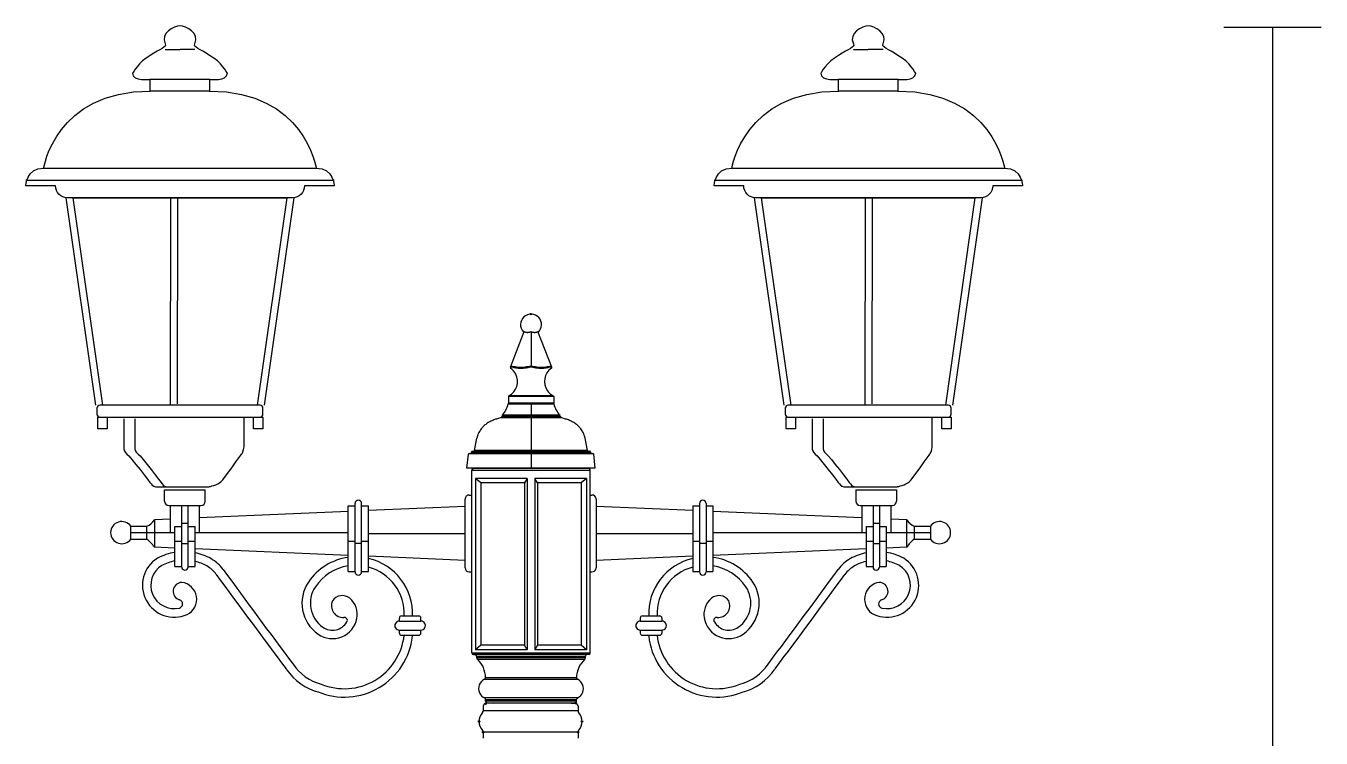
# Model space of a CAD drawing. Extents: x 0 to 101, y 0 to 311.
# Drawn here: x 0.1 to 96, y 258 to 310.8 of the extents above; entities that cross this region are included whole.
import ezdxf

# ---------------------------------------------------------------- set-up
doc = ezdxf.new("R2010")
doc.units = 0
doc.layers.add('LIVELLO_1', color=160, linetype='Continuous')

# ---------------------------------------------------------------- blocks, each defined once
blk = doc.blocks.new('AI9-BLK1')
at = {"layer": 'LIVELLO_1', "color": 7}
for p, q in [((38.258, 155.222), (45.452, 155.222)), ((41.856, 155.222), (41.856, 15.966)), ((-40.112, 153.558), (-39.015, 153.558)), ((-37.918, 153.558), (-39.015, 153.558)), ((10.836, 153.558), (11.93, 153.558)), ((13.03, 153.558), (11.93, 153.558)), ((-49.109, 144.782), (-28.926, 144.782)), ((1.839, 144.782), (22.022, 144.782)), ((-50.422, 143.904), (-27.607, 143.904)), ((0.525, 143.904), (23.341, 143.904)), ((-45.248, 127.23), (-47.439, 142.588)), ((-39.72, 127.286), (-39.699, 142.566)), ((-39.197, 127.337), (-39.177, 142.617)), ((-30.591, 142.588), (-32.783, 127.23)), ((5.699, 127.23), (3.509, 142.588)), ((11.704, 127.286), (11.725, 142.566)), ((12.224, 127.337), (12.245, 142.617)), ((20.357, 142.588), (18.165, 127.23)), ((-14.56, 130.046), (-13.538, 132.682)), ((-13.031, 132.682), (-13.031, 130.128)), ((-11.499, 130.046), (-12.52, 132.682)), ((-14.515, 130.024), (-14.487, 130.075)), ((-14.71, 127.869), (-14.71, 127.374)), ((-11.348, 127.869), (-14.71, 127.869)), ((-11.381, 127.923), (-14.678, 127.923)), ((-11.348, 127.869), (-11.348, 127.374)), ((-14.719, 127.327), (-11.338, 127.327)), ((-13.031, 127.374), (-14.66, 127.374)), ((-13.031, 127.374), (-13.031, 122.572)), ((-11.398, 127.374), (-13.031, 127.374)), ((-15.253, 126.314), (-15.518, 126.222)), ((-15.253, 126.314), (-10.806, 126.314)), ((-15.194, 126.452), (-15.2, 126.369)), ((-10.86, 126.369), (-15.2, 126.369)), ((-15.194, 126.452), (-10.868, 126.452)), ((-10.886, 126.49), (-15.176, 126.49)), ((-10.868, 126.452), (-10.86, 126.369)), ((-10.545, 126.222), (-10.806, 126.314)), ((-17.219, 123.88), (-17.034, 124.791)), ((-8.841, 123.88), (-9.027, 124.791)), ((-17.449, 123.706), (-17.44, 123.778)), ((-17.449, 123.706), (-8.612, 123.706)), ((-8.618, 123.778), (-17.44, 123.778)), ((-17.38, 123.83), (-8.676, 123.83)), ((-8.841, 123.88), (-17.219, 123.88)), ((-8.612, 123.706), (-8.618, 123.778)), ((-17.771, 122.572), (-17.668, 123.599)), ((-17.609, 123.653), (-8.452, 123.653)), ((-8.289, 122.572), (-8.392, 123.599)), ((-13.031, 122.572), (-17.771, 122.572)), ((-17.412, 122.42), (-8.65, 122.42)), ((-17.412, 108.896), (-17.412, 122.42)), ((-8.759, 122.536), (-17.3, 122.536)), ((-13.307, 121.815), (-17.133, 121.815)), ((-16.753, 121.475), (-17.133, 121.815)), ((-17.133, 121.815), (-17.133, 109.116)), ((-13.307, 121.815), (-13.511, 121.475)), ((-13.307, 121.815), (-13.307, 109.116)), ((-8.289, 122.572), (-13.031, 122.572)), ((-8.927, 121.815), (-12.755, 121.815)), ((-12.551, 121.475), (-12.755, 121.815)), ((-12.755, 121.815), (-12.755, 109.116)), ((-8.927, 121.815), (-9.31, 121.475)), ((-8.759, 122.536), (-9.128, 122.572)), ((-8.927, 121.815), (-8.927, 109.116)), ((-8.65, 108.896), (-8.65, 122.42)), ((-40.151, 120.978), (-37.143, 120.978)), ((-40.151, 120.126), (-40.151, 120.978)), ((-37.143, 120.126), (-37.143, 120.978)), ((-13.511, 121.475), (-16.753, 121.475)), ((-16.753, 121.475), (-16.753, 109.456)), ((-13.511, 121.475), (-13.511, 109.456)), ((-9.31, 121.475), (-12.551, 121.475)), ((-12.551, 121.475), (-12.551, 109.456)), ((-9.31, 121.475), (-9.31, 109.456)), ((11.019, 120.978), (11.019, 120.126)), ((11.019, 120.978), (14.026, 120.978)), ((14.026, 120.978), (14.026, 120.126)), ((-26.056, 114.896), (-26.056, 119.963)), ((-25.573, 114.896), (-25.573, 119.963)), ((-17.916, 115.194), (-17.916, 120.272)), ((-17.606, 120.584), (-17.473, 120.584)), ((-8.65, 120.584), (-8.519, 120.584)), ((-8.208, 120.272), (-8.208, 115.194)), ((-0.549, 119.963), (-0.549, 114.896)), ((-0.069, 119.963), (-0.069, 114.896)), ((-39.841, 119.813), (-37.456, 119.813)), ((-39.717, 117.8), (-39.717, 119.813)), ((-38.888, 115.253), (-38.888, 119.813)), ((-38.404, 115.253), (-38.404, 119.813)), ((-37.576, 117.8), (-37.576, 119.813)), ((-26.558, 119.366), (-37.576, 118.899)), ((-26.558, 114.928), (-26.558, 119.778)), ((-26.558, 119.778), (-26.056, 119.778)), ((-25.573, 119.778), (-25.067, 119.778)), ((-25.067, 114.928), (-25.067, 119.778)), ((-17.916, 119.733), (-25.067, 119.43)), ((-1.054, 119.43), (-8.208, 119.733)), ((-1.054, 119.778), (-0.549, 119.778)), ((-1.054, 119.778), (-1.054, 114.928)), ((-0.069, 119.778), (0.437, 119.778)), ((0.437, 119.778), (0.437, 114.928)), ((11.453, 118.899), (0.437, 119.366)), ((11.329, 119.813), (13.718, 119.813)), ((11.453, 119.813), (11.453, 117.8)), ((12.283, 119.813), (12.283, 115.253)), ((12.764, 119.813), (12.764, 115.253)), ((13.593, 119.813), (13.593, 117.8)), ((-42.655, 118.27), (-41.466, 118.27)), ((-42.655, 117.326), (-42.655, 118.27)), ((-41.466, 117.326), (-41.466, 118.27)), ((-39.717, 118.806), (-40.903, 118.755)), ((-40.903, 118.755), (-40.903, 116.719)), ((-39.391, 115.287), (-39.391, 118.262)), ((-39.391, 118.262), (-38.888, 118.262)), ((-38.888, 118.511), (-38.404, 118.511)), ((-38.404, 118.262), (-37.9, 118.262)), ((-37.9, 115.287), (-37.9, 118.262)), ((11.777, 118.262), (12.283, 118.262)), ((11.777, 118.262), (11.777, 115.287)), ((12.283, 118.511), (12.764, 118.511)), ((12.764, 118.262), (13.267, 118.262)), ((13.267, 118.262), (13.267, 115.287)), ((14.78, 118.755), (13.593, 118.806)), ((14.78, 116.719), (14.78, 118.755)), ((15.34, 118.27), (15.34, 117.326)), ((15.34, 118.27), (16.531, 118.27)), ((16.531, 118.27), (16.531, 117.326)), ((-42.655, 117.8), (-39.391, 117.8)), ((-42.655, 117.326), (-41.466, 117.326)), ((-39.391, 117.161), (-38.888, 117.161)), ((-38.888, 116.994), (-38.404, 116.994)), ((-38.404, 117.161), (-37.9, 117.161)), ((-37.9, 117.8), (-26.558, 117.8)), ((-26.558, 117.155), (-26.056, 117.155)), ((-26.056, 117.008), (-25.573, 117.008)), ((-25.573, 117.155), (-25.067, 117.155)), ((-25.067, 117.739), (-17.916, 117.739)), ((-8.208, 117.739), (-1.054, 117.739)), ((-1.054, 117.155), (-0.549, 117.155)), ((-0.549, 117.008), (-0.069, 117.008)), ((-0.069, 117.155), (0.437, 117.155)), ((0.437, 117.8), (11.777, 117.8)), ((11.777, 117.161), (12.283, 117.161)), ((12.283, 116.994), (12.764, 116.994)), ((12.764, 117.161), (13.267, 117.161)), ((13.267, 117.8), (16.531, 117.8)), ((15.34, 117.326), (16.531, 117.326)), ((-39.391, 116.657), (-40.903, 116.719)), ((-26.558, 116.11), (-37.9, 116.592)), ((-17.916, 115.741), (-25.067, 116.046)), ((-1.054, 116.046), (-8.208, 115.741)), ((11.777, 116.592), (0.437, 116.11)), ((14.78, 116.719), (13.267, 116.657)), ((-39.391, 115.287), (-38.888, 115.287)), ((-38.404, 115.287), (-37.9, 115.287)), ((11.777, 115.287), (12.283, 115.287)), ((12.764, 115.287), (13.267, 115.287)), ((-26.558, 114.928), (-26.056, 114.928)), ((-25.573, 114.928), (-25.067, 114.928)), ((-17.606, 114.885), (-17.473, 114.885)), ((-8.65, 114.885), (-8.519, 114.885)), ((-1.054, 114.928), (-0.549, 114.928)), ((-0.069, 114.928), (0.437, 114.928)), ((-22.779, 111.25), (-22.779, 111.474)), ((-22.779, 111.25), (-21.183, 111.25)), ((-22.623, 111.627), (-21.339, 111.627)), ((-21.183, 111.25), (-21.183, 111.474)), ((-4.941, 111.474), (-4.941, 111.25)), ((-4.941, 111.25), (-3.343, 111.25)), ((-4.786, 111.627), (-3.502, 111.627)), ((-3.343, 111.474), (-3.343, 111.25)), ((-22.779, 110.579), (-21.183, 110.579)), ((-22.779, 110.357), (-22.779, 110.579)), ((-21.183, 110.357), (-21.183, 110.579)), ((-4.941, 110.579), (-4.941, 110.357)), ((-4.941, 110.579), (-3.343, 110.579)), ((-3.343, 110.579), (-3.343, 110.357)), ((-22.623, 110.199), (-21.339, 110.199)), ((-16.753, 109.456), (-17.133, 109.116)), ((-13.511, 109.456), (-16.753, 109.456)), ((-13.307, 109.116), (-13.511, 109.456)), ((-12.551, 109.456), (-12.755, 109.116)), ((-9.31, 109.456), (-12.551, 109.456)), ((-8.927, 109.116), (-9.31, 109.456)), ((-4.786, 110.199), (-3.502, 110.199)), ((-17.412, 108.896), (-8.65, 108.896)), ((-8.759, 108.774), (-17.3, 108.774)), ((-17.3, 108.774), (-17.166, 108.773)), ((-13.307, 109.116), (-17.133, 109.116)), ((-17.05, 108.651), (-9.009, 108.651)), ((-17.05, 108.522), (-17.05, 108.651)), ((-9.009, 108.522), (-17.05, 108.522)), ((-17.011, 108.433), (-9.045, 108.433)), ((-8.927, 109.116), (-12.755, 109.116)), ((-9.009, 108.522), (-9.009, 108.651)), ((-8.759, 108.774), (-8.89, 108.773)), ((-16.464, 106.94), (-9.599, 106.94)), ((-9.669, 107.051), (-16.392, 107.051)), ((-9.599, 105.555), (-16.464, 105.555)), ((-16.575, 104.958), (-16.575, 104.61)), ((-9.55, 104.61), (-16.575, 104.61)), ((-16.063, 105.166), (-16.394, 105.137)), ((-16.392, 105.445), (-9.669, 105.445)), ((-16.392, 105.33), (-16.392, 105.445)), ((-9.669, 105.33), (-16.392, 105.33)), ((-16.279, 105.208), (-9.78, 105.208)), ((-16.279, 105.208), (-15.791, 105.166)), ((-10.061, 105.166), (-16.063, 105.166)), ((-10.061, 105.166), (-9.731, 105.137)), ((-9.669, 105.33), (-9.669, 105.445)), ((-9.55, 104.958), (-9.55, 104.61)), ((-9.55, 103.026), (-16.575, 103.026)), ((-16.575, 103.026), (-16.575, 102.586)), ((-9.55, 103.026), (-9.55, 102.586))]:
    blk.add_line(p, q, dxfattribs=at)
for points in [[(-41.212, 151.364), (-36.823, 151.364), (-36.823, 150.487), (-41.212, 150.487)], [(9.736, 151.364), (14.126, 151.364), (14.126, 150.487), (9.736, 150.487)], [(-45.103, 126.337), (-44.409, 126.337), (-44.409, 125.485), (-45.103, 125.485)], [(-33.573, 126.337), (-32.876, 126.337), (-32.876, 125.485), (-33.573, 125.485)], [(5.845, 126.337), (6.539, 126.337), (6.539, 125.485), (5.845, 125.485)], [(17.374, 126.337), (18.072, 126.337), (18.072, 125.485), (17.374, 125.485)]]:
    blk.add_lwpolyline(points, close=True, dxfattribs=at)
for points in [[(-44.721, 127.23), (-46.913, 142.588), (-31.118, 142.588), (-33.309, 127.23)], [(6.227, 127.23), (4.034, 142.588), (19.83, 142.588), (17.639, 127.23)], [(-13.538, 132.682), (-13.511, 132.668), (-13.48, 132.656), (-13.449, 132.645), (-13.417, 132.637), (-13.382, 132.631), (-13.346, 132.628), (-13.312, 132.624), (-13.279, 132.624), (-13.24, 132.628), (-13.206, 132.631), (-13.17, 132.637), (-13.137, 132.645), (-13.098, 132.656), (-13.064, 132.668), (-13.031, 132.682)], [(-13.031, 132.682), (-13, 132.671), (-12.971, 132.659), (-12.94, 132.652), (-12.912, 132.642), (-12.885, 132.637), (-12.853, 132.631), (-12.822, 132.628), (-12.793, 132.626), (-12.765, 132.624), (-12.734, 132.626), (-12.704, 132.628), (-12.677, 132.631), (-12.651, 132.637), (-12.623, 132.642), (-12.597, 132.652), (-12.569, 132.659), (-12.545, 132.671), (-12.52, 132.682)], [(-14.518, 130.156), (-14.52, 130.151), (-14.52, 130.147), (-14.52, 130.14), (-14.52, 130.132), (-14.52, 130.128), (-14.52, 130.123), (-14.52, 130.116), (-14.518, 130.11), (-14.515, 130.104), (-14.511, 130.099), (-14.506, 130.091), (-14.505, 130.086), (-14.497, 130.081), (-14.494, 130.078), (-14.487, 130.075)], [(-14.518, 130.156), (-14.417, 130.129), (-14.314, 130.107), (-14.214, 130.088), (-14.119, 130.072), (-14.023, 130.057), (-13.93, 130.051), (-13.84, 130.046), (-13.75, 130.046), (-13.658, 130.051), (-13.564, 130.057), (-13.463, 130.072), (-13.362, 130.088), (-13.255, 130.107), (-13.142, 130.129), (-13.031, 130.156)], [(-14.487, 130.075), (-14.422, 130.061), (-14.356, 130.045), (-14.293, 130.03), (-14.227, 130.016), (-14.16, 130.006), (-14.093, 129.997), (-14.026, 129.987), (-13.959, 129.982), (-13.889, 129.976), (-13.819, 129.976), (-13.75, 129.976), (-13.68, 129.976), (-13.608, 129.982), (-13.538, 129.987), (-13.466, 129.997), (-13.393, 130.006), (-13.32, 130.016), (-13.248, 130.03), (-13.175, 130.045), (-13.103, 130.061), (-13.031, 130.075)], [(-13.031, 130.156), (-12.917, 130.129), (-12.806, 130.107), (-12.698, 130.088), (-12.597, 130.072), (-12.498, 130.057), (-12.402, 130.051), (-12.309, 130.046), (-12.218, 130.046), (-12.129, 130.051), (-12.037, 130.057), (-11.943, 130.072), (-11.845, 130.088), (-11.747, 130.107), (-11.646, 130.129), (-11.543, 130.156)], [(-13.031, 130.075), (-12.956, 130.061), (-12.885, 130.045), (-12.81, 130.03), (-12.738, 130.016), (-12.667, 130.006), (-12.593, 129.997), (-12.522, 129.987), (-12.45, 129.982), (-12.38, 129.976), (-12.309, 129.976), (-12.241, 129.976), (-12.171, 129.976), (-12.1, 129.982), (-12.033, 129.987), (-11.97, 129.997), (-11.901, 130.006), (-11.832, 130.016), (-11.767, 130.03), (-11.703, 130.045), (-11.638, 130.061), (-11.574, 130.075)], [(-11.543, 130.156), (-11.539, 130.151), (-11.536, 130.147), (-11.536, 130.14), (-11.536, 130.132), (-11.536, 130.128), (-11.539, 130.123), (-11.539, 130.116), (-11.543, 130.11), (-11.544, 130.104), (-11.549, 130.099), (-11.552, 130.091), (-11.556, 130.086), (-11.561, 130.081), (-11.568, 130.078), (-11.574, 130.075)], [(-11.568, 130.061), (-11.544, 130.024), (-11.539, 130.013), (-11.53, 129.995)], [(-17.3, 122.536), (-16.929, 122.572), (-9.128, 122.572)], [(-9.78, 105.208), (-10.269, 105.166), (-15.791, 105.166)]]:
    blk.add_lwpolyline(points, dxfattribs=at)
for centre, radius in [((-13.031, 133.974), 0.0543), ((-16.392, 105.137), 0.0555)]:
    blk.add_circle(centre, radius, dxfattribs=at)
for centre, major_axis, ratio in [((-9.713, 105.166), (0.0555, 0), 0.950356), ((-16.875, 103.816), (0.0555, 0), 0.978438), ((-9.249, 103.816), (0.0555, 0), 0.978281), ((-16.573, 103.026), (-0.0014, -0.0574), 0.972692), ((-9.551, 103.026), (0.0012, -0.0574), 0.966753)]:
    blk.add_ellipse(centre, major_axis=major_axis, ratio=ratio, dxfattribs=at)
for points, knots in [([(-36.823, 151.364), (-36.823, 151.364), (-35.506, 151.182), (-35.506, 151.803), (-35.506, 151.803), (-35.946, 152.679), (-36.823, 153.119), (-37.551, 153.641), (-38.061, 153.711), (-37.918, 153.998), (-37.526, 154.782), (-38.577, 155.315), (-39.015, 155.315), (-39.455, 155.315), (-40.505, 154.782), (-40.112, 153.998), (-39.969, 153.711), (-40.482, 153.641), (-41.212, 153.119), (-42.086, 152.679), (-42.527, 151.803), (-42.527, 151.803), (-42.527, 151.182), (-41.212, 151.364), (-41.212, 151.364)], [0, 0, 0, 0, 1, 1, 1, 2, 2, 2, 3, 3, 3, 4, 4, 4, 5, 5, 5, 6, 6, 6, 7, 7, 7, 8, 8, 8, 8]), ([(14.126, 151.364), (14.126, 151.364), (15.442, 151.182), (15.442, 151.803), (15.442, 151.803), (15.002, 152.679), (14.126, 153.119), (13.396, 153.641), (12.888, 153.711), (13.03, 153.998), (13.422, 154.782), (12.37, 155.315), (11.93, 155.315), (11.494, 155.315), (10.442, 154.782), (10.836, 153.998), (10.978, 153.711), (10.465, 153.641), (9.736, 153.119), (8.86, 152.679), (8.421, 151.803), (8.421, 151.803), (8.421, 151.182), (9.736, 151.364), (9.736, 151.364)], [0, 0, 0, 0, 1, 1, 1, 2, 2, 2, 3, 3, 3, 4, 4, 4, 5, 5, 5, 6, 6, 6, 7, 7, 7, 8, 8, 8, 8]), ([(-36.823, 150.487), (-29.8, 150.487), (-28.926, 144.782), (-28.926, 144.782), (-27.607, 144.782), (-27.607, 143.467), (-27.607, 143.467), (-27.607, 143.467), (-29.8, 143.467), (-29.8, 143.467), (-29.8, 142.982), (-30.195, 142.588), (-30.678, 142.588), (-30.678, 142.588), (-47.352, 142.588), (-47.352, 142.588), (-47.838, 142.588), (-48.231, 142.982), (-48.231, 143.467), (-48.231, 143.467), (-50.422, 143.467), (-50.422, 143.467), (-50.422, 143.467), (-50.422, 144.782), (-49.109, 144.782), (-49.109, 144.782), (-48.231, 150.487), (-41.212, 150.487)], [0, 0, 0, 0, 1, 1, 1, 2, 2, 2, 3, 3, 3, 4, 4, 4, 5, 5, 5, 6, 6, 6, 7, 7, 7, 8, 8, 8, 9, 9, 9, 9]), ([(14.126, 150.487), (21.148, 150.487), (22.022, 144.782), (22.022, 144.782), (23.341, 144.782), (23.341, 143.467), (23.341, 143.467), (23.341, 143.467), (21.148, 143.467), (21.148, 143.467), (21.148, 142.982), (20.753, 142.588), (20.269, 142.588), (20.269, 142.588), (3.596, 142.588), (3.596, 142.588), (3.11, 142.588), (2.716, 142.982), (2.716, 143.467), (2.716, 143.467), (0.525, 143.467), (0.525, 143.467), (0.525, 143.467), (0.525, 144.782), (1.839, 144.782), (1.839, 144.782), (2.716, 150.487), (9.736, 150.487)], [0, 0, 0, 0, 1, 1, 1, 2, 2, 2, 3, 3, 3, 4, 4, 4, 5, 5, 5, 6, 6, 6, 7, 7, 7, 8, 8, 8, 9, 9, 9, 9]), ([(-12.498, 132.624), (-12.183, 132.916), (-12.165, 133.411), (-12.458, 133.727), (-12.755, 134.041), (-13.248, 134.06), (-13.564, 133.765), (-13.876, 133.473), (-13.892, 132.978), (-13.6, 132.664), (-13.59, 132.652), (-13.577, 132.637), (-13.564, 132.624)], [0, 0, 0, 0, 1, 1, 1, 2, 2, 2, 3, 3, 3, 4, 4, 4, 4]), ([(-14.678, 127.923), (-14.088, 128.224), (-13.856, 128.95), (-14.158, 129.537), (-14.249, 129.714), (-14.377, 129.863), (-14.541, 129.974)], [0, 0, 0, 0, 1, 1, 1, 2, 2, 2, 2]), ([(-11.518, 129.974), (-12.064, 129.595), (-12.198, 128.846), (-11.819, 128.304), (-11.705, 128.143), (-11.556, 128.01), (-11.381, 127.923)], [0, 0, 0, 0, 1, 1, 1, 2, 2, 2, 2]), ([(-44.941, 127.23), (-44.941, 127.23), (-33.093, 127.23), (-33.093, 127.23), (-32.971, 127.23), (-32.876, 127.133), (-32.876, 127.012), (-32.876, 127.012), (-32.876, 126.573), (-32.876, 126.573), (-32.876, 126.452), (-32.971, 126.354), (-33.093, 126.354), (-33.093, 126.354), (-44.941, 126.354), (-44.941, 126.354), (-45.062, 126.354), (-45.16, 126.452), (-45.16, 126.573), (-45.16, 126.573), (-45.16, 127.012), (-45.16, 127.012), (-45.16, 127.133), (-45.062, 127.23), (-44.941, 127.23)], [0, 0, 0, 0, 1, 1, 1, 2, 2, 2, 3, 3, 3, 4, 4, 4, 5, 5, 5, 6, 6, 6, 7, 7, 7, 8, 8, 8, 8]), ([(6.006, 127.23), (6.006, 127.23), (17.855, 127.23), (17.855, 127.23), (17.977, 127.23), (18.072, 127.133), (18.072, 127.012), (18.072, 127.012), (18.072, 126.573), (18.072, 126.573), (18.072, 126.452), (17.977, 126.354), (17.855, 126.354), (17.855, 126.354), (6.006, 126.354), (6.006, 126.354), (5.886, 126.354), (5.788, 126.452), (5.788, 126.573), (5.788, 126.573), (5.788, 127.012), (5.788, 127.012), (5.788, 127.133), (5.886, 127.23), (6.006, 127.23)], [0, 0, 0, 0, 1, 1, 1, 2, 2, 2, 3, 3, 3, 4, 4, 4, 5, 5, 5, 6, 6, 6, 7, 7, 7, 8, 8, 8, 8]), ([(-43.18, 126.214), (-43.18, 126.214), (-43.18, 124.031), (-43.18, 124.031), (-43.18, 124.031), (-43.18, 123.795), (-42.945, 123.618), (-42.71, 123.443), (-41.176, 121.435), (-41.176, 121.435), (-41.176, 121.435), (-40.999, 121.201), (-40.821, 121.201), (-40.821, 121.201), (-36.87, 121.201), (-36.87, 121.201), (-36.87, 121.201), (-36.222, 121.321), (-35.985, 121.555), (-35.749, 121.791), (-34.452, 123.618), (-34.452, 123.618), (-34.452, 123.618), (-34.276, 123.856), (-34.276, 124.15), (-34.276, 124.15), (-34.276, 126.273), (-34.276, 126.273)], [0, 0, 0, 0, 1, 1, 1, 2, 2, 2, 3, 3, 3, 4, 4, 4, 5, 5, 5, 6, 6, 6, 7, 7, 7, 8, 8, 8, 9, 9, 9, 9]), ([(-42.357, 126.214), (-42.357, 126.214), (-42.357, 124.031), (-42.357, 124.031), (-42.357, 124.031), (-42.357, 123.795), (-42.118, 123.618), (-41.885, 123.443), (-40.352, 121.435), (-40.352, 121.435), (-40.352, 121.435), (-40.231, 121.201), (-39.996, 121.201), (-39.996, 121.201), (-36.87, 121.201), (-36.87, 121.201), (-36.87, 121.201), (-36.222, 121.321), (-35.985, 121.555), (-35.749, 121.791), (-34.452, 123.618), (-34.452, 123.618), (-34.452, 123.618), (-34.276, 123.856), (-34.276, 124.15), (-34.276, 124.15), (-34.276, 126.273), (-34.276, 126.273)], [0, 0, 0, 0, 1, 1, 1, 2, 2, 2, 3, 3, 3, 4, 4, 4, 5, 5, 5, 6, 6, 6, 7, 7, 7, 8, 8, 8, 9, 9, 9, 9]), ([(-15.518, 126.222), (-15.562, 126.209), (-15.608, 126.196), (-15.652, 126.187), (-15.7, 126.172), (-15.748, 126.155), (-15.794, 126.138), (-15.843, 126.12), (-15.892, 126.102), (-15.939, 126.082), (-15.985, 126.059), (-16.032, 126.038), (-16.075, 126.013), (-16.122, 125.991), (-16.166, 125.967), (-16.207, 125.94), (-16.246, 125.912), (-16.288, 125.885), (-16.33, 125.855), (-16.366, 125.828), (-16.403, 125.799), (-16.441, 125.769), (-16.477, 125.74), (-16.509, 125.708), (-16.544, 125.676), (-16.575, 125.644), (-16.603, 125.614), (-16.634, 125.582), (-16.66, 125.549), (-16.687, 125.517), (-16.714, 125.483), (-16.745, 125.437), (-16.779, 125.394), (-16.807, 125.346), (-16.838, 125.298), (-16.864, 125.25), (-16.891, 125.201), (-16.923, 125.139), (-16.952, 125.073), (-16.975, 125.009), (-16.998, 124.938), (-17.014, 124.864), (-17.034, 124.791)], [0, 0, 0, 0, 1, 1, 1, 2, 2, 2, 3, 3, 3, 4, 4, 4, 5, 5, 5, 6, 6, 6, 7, 7, 7, 8, 8, 8, 9, 9, 9, 10, 10, 10, 11, 11, 11, 12, 12, 12, 13, 13, 13, 14, 14, 14, 14]), ([(-9.027, 124.791), (-9.044, 124.864), (-9.061, 124.938), (-9.087, 125.009), (-9.107, 125.073), (-9.139, 125.139), (-9.167, 125.201), (-9.193, 125.25), (-9.225, 125.298), (-9.253, 125.346), (-9.28, 125.394), (-9.311, 125.437), (-9.346, 125.483), (-9.371, 125.517), (-9.399, 125.549), (-9.429, 125.582), (-9.457, 125.614), (-9.485, 125.644), (-9.516, 125.676), (-9.55, 125.708), (-9.583, 125.74), (-9.62, 125.769), (-9.656, 125.799), (-9.694, 125.828), (-9.731, 125.855), (-9.769, 125.885), (-9.811, 125.912), (-9.856, 125.94), (-9.896, 125.967), (-9.94, 125.991), (-9.981, 126.013), (-10.029, 126.038), (-10.074, 126.059), (-10.12, 126.082), (-10.167, 126.102), (-10.216, 126.12), (-10.266, 126.138), (-10.31, 126.155), (-10.358, 126.172), (-10.408, 126.187), (-10.451, 126.196), (-10.495, 126.209), (-10.545, 126.222)], [0, 0, 0, 0, 1, 1, 1, 2, 2, 2, 3, 3, 3, 4, 4, 4, 5, 5, 5, 6, 6, 6, 7, 7, 7, 8, 8, 8, 9, 9, 9, 10, 10, 10, 11, 11, 11, 12, 12, 12, 13, 13, 13, 14, 14, 14, 14]), ([(7.768, 126.214), (7.768, 126.214), (7.768, 124.031), (7.768, 124.031), (7.768, 124.031), (7.768, 123.795), (8.003, 123.618), (8.24, 123.443), (9.771, 121.435), (9.771, 121.435), (9.771, 121.435), (9.948, 121.201), (10.127, 121.201), (10.127, 121.201), (14.078, 121.201), (14.078, 121.201), (14.078, 121.201), (14.726, 121.321), (14.963, 121.555), (15.197, 121.791), (16.495, 123.618), (16.495, 123.618), (16.495, 123.618), (16.672, 123.856), (16.672, 124.15), (16.672, 124.15), (16.672, 126.273), (16.672, 126.273)], [0, 0, 0, 0, 1, 1, 1, 2, 2, 2, 3, 3, 3, 4, 4, 4, 5, 5, 5, 6, 6, 6, 7, 7, 7, 8, 8, 8, 9, 9, 9, 9]), ([(8.591, 126.214), (8.591, 126.214), (8.591, 124.031), (8.591, 124.031), (8.591, 124.031), (8.591, 123.795), (8.829, 123.618), (9.064, 123.443), (10.594, 121.435), (10.594, 121.435), (10.594, 121.435), (10.717, 121.201), (10.952, 121.201), (10.952, 121.201), (14.078, 121.201), (14.078, 121.201), (14.078, 121.201), (14.726, 121.321), (14.963, 121.555), (15.197, 121.791), (16.495, 123.618), (16.495, 123.618), (16.495, 123.618), (16.672, 123.856), (16.672, 124.15), (16.672, 124.15), (16.672, 126.273), (16.672, 126.273)], [0, 0, 0, 0, 1, 1, 1, 2, 2, 2, 3, 3, 3, 4, 4, 4, 5, 5, 5, 6, 6, 6, 7, 7, 7, 8, 8, 8, 9, 9, 9, 9]), ([(-25.573, 119.963), (-25.573, 120.097), (-25.68, 120.204), (-25.815, 120.204), (-25.945, 120.204), (-26.056, 120.097), (-26.056, 119.963)], [0, 0, 0, 0, 1, 1, 1, 2, 2, 2, 2]), ([(-17.606, 120.584), (-17.686, 120.584), (-17.766, 120.552), (-17.823, 120.494), (-17.881, 120.435), (-17.916, 120.356), (-17.916, 120.272)], [0, 0, 0, 0, 1, 1, 1, 2, 2, 2, 2]), ([(-0.069, 119.963), (-0.069, 120.097), (-0.177, 120.204), (-0.313, 120.204), (-0.442, 120.204), (-0.549, 120.097), (-0.549, 119.963)], [0, 0, 0, 0, 1, 1, 1, 2, 2, 2, 2]), ([(-42.655, 118.27), (-42.863, 118.565), (-43.234, 118.691), (-43.577, 118.583), (-43.92, 118.476), (-44.152, 118.157), (-44.152, 117.8), (-44.152, 117.441), (-43.92, 117.122), (-43.577, 117.015), (-43.234, 116.906), (-42.863, 117.032), (-42.655, 117.326)], [0, 0, 0, 0, 1, 1, 1, 2, 2, 2, 3, 3, 3, 4, 4, 4, 4]), ([(16.531, 117.326), (16.735, 117.032), (17.111, 116.906), (17.454, 117.015), (17.796, 117.122), (18.028, 117.441), (18.028, 117.8), (18.028, 118.157), (17.796, 118.476), (17.454, 118.583), (17.111, 118.691), (16.735, 118.565), (16.531, 118.27)], [0, 0, 0, 0, 1, 1, 1, 2, 2, 2, 3, 3, 3, 4, 4, 4, 4]), ([(-40.679, 115.9), (-41.732, 115.247), (-42.102, 113.891), (-41.523, 112.795), (-40.945, 111.699), (-39.617, 111.236), (-38.486, 111.739)], [0, 0, 0, 0, 1, 1, 1, 2, 2, 2, 2]), ([(-40.351, 115.371), (-41.074, 114.931), (-41.368, 114.028), (-41.05, 113.246), (-40.731, 112.464), (-39.888, 112.027), (-39.063, 112.217)], [0, 0, 0, 0, 1, 1, 1, 2, 2, 2, 2]), ([(-38.888, 115.253), (-38.888, 115.124), (-38.782, 115.016), (-38.65, 115.016), (-38.516, 115.016), (-38.404, 115.124), (-38.404, 115.253)], [0, 0, 0, 0, 1, 1, 1, 2, 2, 2, 2]), ([(12.283, 115.253), (12.283, 115.124), (12.391, 115.016), (12.524, 115.016), (12.654, 115.016), (12.764, 115.124), (12.764, 115.253)], [0, 0, 0, 0, 1, 1, 1, 2, 2, 2, 2]), ([(12.36, 111.739), (13.492, 111.236), (14.82, 111.699), (15.397, 112.795), (15.975, 113.891), (15.606, 115.247), (14.554, 115.9)], [0, 0, 0, 0, 1, 1, 1, 2, 2, 2, 2]), ([(12.938, 112.217), (13.763, 112.027), (14.603, 112.464), (14.923, 113.246), (15.245, 114.028), (14.949, 114.931), (14.226, 115.371)], [0, 0, 0, 0, 1, 1, 1, 2, 2, 2, 2]), ([(-38.872, 114.114), (-39.197, 114.109), (-39.472, 113.862), (-39.514, 113.538), (-39.559, 113.216), (-39.357, 112.906), (-39.043, 112.817)], [0, 0, 0, 0, 1, 1, 1, 2, 2, 2, 2]), ([(-38.486, 111.739), (-37.985, 111.978), (-37.705, 112.522), (-37.797, 113.068), (-37.885, 113.616), (-38.32, 114.041), (-38.872, 114.114)], [0, 0, 0, 0, 1, 1, 1, 2, 2, 2, 2]), ([(-26.056, 114.896), (-26.056, 114.762), (-25.945, 114.657), (-25.815, 114.657), (-25.68, 114.657), (-25.573, 114.762), (-25.573, 114.896)], [0, 0, 0, 0, 1, 1, 1, 2, 2, 2, 2]), ([(-0.549, 114.896), (-0.549, 114.762), (-0.442, 114.657), (-0.313, 114.657), (-0.177, 114.657), (-0.069, 114.762), (-0.069, 114.896)], [0, 0, 0, 0, 1, 1, 1, 2, 2, 2, 2]), ([(12.747, 114.114), (12.195, 114.041), (11.757, 113.616), (11.671, 113.068), (11.582, 112.522), (11.862, 111.978), (12.36, 111.739)], [0, 0, 0, 0, 1, 1, 1, 2, 2, 2, 2]), ([(12.921, 112.817), (13.234, 112.906), (13.435, 113.216), (13.389, 113.538), (13.347, 113.862), (13.074, 114.109), (12.747, 114.114)], [0, 0, 0, 0, 1, 1, 1, 2, 2, 2, 2]), ([(-26.452, 112.937), (-26.642, 113.095), (-26.89, 113.163), (-27.135, 113.127), (-27.378, 113.092), (-27.596, 112.953), (-27.732, 112.747)], [0, 0, 0, 0, 1, 1, 1, 2, 2, 2, 2]), ([(1.605, 112.747), (1.468, 112.953), (1.251, 113.092), (1.009, 113.127), (0.765, 113.163), (0.517, 113.095), (0.327, 112.937)], [0, 0, 0, 0, 1, 1, 1, 2, 2, 2, 2]), ([(-39.063, 112.217), (-38.924, 112.246), (-38.826, 112.369), (-38.823, 112.509), (-38.82, 112.651), (-38.912, 112.777), (-39.043, 112.817)], [0, 0, 0, 0, 1, 1, 1, 2, 2, 2, 2]), ([(-27.732, 112.747), (-27.854, 112.468), (-27.825, 112.144), (-27.651, 111.89), (-27.478, 111.64), (-27.189, 111.494), (-26.882, 111.511)], [0, 0, 0, 0, 1, 1, 1, 2, 2, 2, 2]), ([(0.757, 111.511), (1.063, 111.494), (1.352, 111.64), (1.529, 111.89), (1.702, 112.144), (1.73, 112.468), (1.605, 112.747)], [0, 0, 0, 0, 1, 1, 1, 2, 2, 2, 2]), ([(12.921, 112.817), (12.787, 112.777), (12.693, 112.651), (12.697, 112.509), (12.701, 112.369), (12.803, 112.246), (12.938, 112.217)], [0, 0, 0, 0, 1, 1, 1, 2, 2, 2, 2]), ([(-28.789, 110.284), (-28.276, 109.926), (-27.615, 109.854), (-27.034, 110.09), (-26.455, 110.325), (-26.034, 110.839), (-25.914, 111.455)], [0, 0, 0, 0, 1, 1, 1, 2, 2, 2, 2]), ([(-26.67, 111.185), (-26.616, 111.257), (-26.612, 111.351), (-26.659, 111.424), (-26.709, 111.498), (-26.797, 111.533), (-26.882, 111.511)], [0, 0, 0, 0, 1, 1, 1, 2, 2, 2, 2]), ([(-22.779, 111.25), (-22.899, 111.25), (-23.01, 111.185), (-23.069, 111.081), (-23.13, 110.979), (-23.13, 110.851), (-23.069, 110.744), (-23.01, 110.643), (-22.899, 110.579), (-22.779, 110.579)], [0, 0, 0, 0, 1, 1, 1, 2, 2, 2, 3, 3, 3, 3]), ([(-22.623, 111.627), (-22.664, 111.627), (-22.704, 111.611), (-22.734, 111.582), (-22.762, 111.552), (-22.779, 111.514), (-22.779, 111.474)], [0, 0, 0, 0, 1, 1, 1, 2, 2, 2, 2]), ([(-21.183, 110.579), (-21.064, 110.579), (-20.954, 110.643), (-20.893, 110.744), (-20.831, 110.851), (-20.831, 110.979), (-20.893, 111.081), (-20.954, 111.185), (-21.064, 111.25), (-21.183, 111.25)], [0, 0, 0, 0, 1, 1, 1, 2, 2, 2, 3, 3, 3, 3]), ([(-4.941, 111.25), (-5.061, 111.25), (-5.173, 111.185), (-5.234, 111.081), (-5.293, 110.979), (-5.293, 110.851), (-5.234, 110.744), (-5.173, 110.643), (-5.061, 110.579), (-4.941, 110.579)], [0, 0, 0, 0, 1, 1, 1, 2, 2, 2, 3, 3, 3, 3]), ([(-3.343, 110.579), (-3.226, 110.579), (-3.115, 110.643), (-3.054, 110.744), (-2.992, 110.851), (-2.992, 110.979), (-3.054, 111.081), (-3.115, 111.185), (-3.226, 111.25), (-3.343, 111.25)], [0, 0, 0, 0, 1, 1, 1, 2, 2, 2, 3, 3, 3, 3]), ([(-0.208, 111.455), (-0.091, 110.839), (0.33, 110.325), (0.911, 110.09), (1.49, 109.854), (2.151, 109.926), (2.662, 110.284)], [0, 0, 0, 0, 1, 1, 1, 2, 2, 2, 2]), ([(0.757, 111.511), (0.673, 111.533), (0.582, 111.498), (0.535, 111.424), (0.486, 111.351), (0.491, 111.257), (0.543, 111.185)], [0, 0, 0, 0, 1, 1, 1, 2, 2, 2, 2]), ([(-28.432, 110.796), (-28.151, 110.596), (-27.802, 110.529), (-27.465, 110.603), (-27.13, 110.676), (-26.841, 110.887), (-26.67, 111.185)], [0, 0, 0, 0, 1, 1, 1, 2, 2, 2, 2]), ([(0.543, 111.185), (0.72, 110.887), (1.005, 110.676), (1.342, 110.603), (1.677, 110.529), (2.026, 110.596), (2.31, 110.796)], [0, 0, 0, 0, 1, 1, 1, 2, 2, 2, 2]), ([(-28.797, 106.009), (-27.322, 105.397), (-25.647, 105.513), (-24.271, 106.324), (-22.896, 107.134), (-21.981, 108.546), (-21.806, 110.13)], [0, 0, 0, 0, 1, 1, 1, 2, 2, 2, 2]), ([(-28.556, 106.582), (-27.264, 106.045), (-25.794, 106.148), (-24.585, 106.858), (-23.382, 107.573), (-22.578, 108.809), (-22.42, 110.199)], [0, 0, 0, 0, 1, 1, 1, 2, 2, 2, 2]), ([(-4.319, 110.13), (-4.142, 108.546), (-3.227, 107.134), (-1.854, 106.324), (-0.479, 105.513), (1.197, 105.397), (2.67, 106.009)], [0, 0, 0, 0, 1, 1, 1, 2, 2, 2, 2]), ([(-3.703, 110.199), (-3.546, 108.809), (-2.744, 107.573), (-1.538, 106.858), (-0.331, 106.148), (1.138, 106.045), (2.432, 106.582)], [0, 0, 0, 0, 1, 1, 1, 2, 2, 2, 2]), ([(-16.464, 106.94), (-16.843, 106.769), (-17.014, 106.319), (-16.843, 105.938), (-16.766, 105.767), (-16.634, 105.631), (-16.464, 105.555)], [0, 0, 0, 0, 1, 1, 1, 2, 2, 2, 2]), ([(-9.599, 105.555), (-9.217, 105.727), (-9.045, 106.175), (-9.217, 106.558), (-9.293, 106.729), (-9.429, 106.863), (-9.599, 106.94)], [0, 0, 0, 0, 1, 1, 1, 2, 2, 2, 2])]:
    blk.add_open_spline(points, degree=3, knots=knots, dxfattribs=at)
for points in [[(-14.56, 130.046), (-14.572, 130.019), (-14.56, 129.99), (-14.541, 129.974)], [(-11.518, 129.974), (-11.499, 129.99), (-11.488, 130.019), (-11.499, 130.046)], [(-14.678, 127.923), (-14.698, 127.91), (-14.71, 127.892), (-14.71, 127.869)], [(-11.348, 127.869), (-11.348, 127.892), (-11.362, 127.91), (-11.381, 127.923)], [(-15.176, 126.49), (-14.951, 126.721), (-14.794, 127.012), (-14.719, 127.327)], [(-14.66, 127.374), (-14.69, 127.374), (-14.714, 127.355), (-14.719, 127.327)], [(-11.338, 127.327), (-11.345, 127.355), (-11.37, 127.374), (-11.398, 127.374)], [(-11.338, 127.327), (-11.265, 127.012), (-11.108, 126.721), (-10.886, 126.49)], [(-15.253, 126.314), (-15.225, 126.316), (-15.203, 126.339), (-15.2, 126.369)], [(-10.86, 126.369), (-10.857, 126.339), (-10.834, 126.316), (-10.806, 126.314)], [(-17.511, 123.653), (-17.479, 123.653), (-17.454, 123.674), (-17.449, 123.706)], [(-17.38, 123.83), (-17.412, 123.83), (-17.437, 123.808), (-17.44, 123.778)], [(-17.278, 123.83), (-17.25, 123.83), (-17.225, 123.853), (-17.219, 123.88)], [(-8.841, 123.88), (-8.835, 123.853), (-8.81, 123.83), (-8.782, 123.83)], [(-8.618, 123.778), (-8.618, 123.808), (-8.645, 123.83), (-8.676, 123.83)], [(-8.612, 123.706), (-8.609, 123.674), (-8.583, 123.653), (-8.55, 123.653)], [(-17.609, 123.653), (-17.64, 123.653), (-17.664, 123.629), (-17.668, 123.599)], [(-8.392, 123.599), (-8.397, 123.629), (-8.419, 123.653), (-8.452, 123.653)], [(-17.3, 122.536), (-17.362, 122.535), (-17.412, 122.482), (-17.412, 122.42)], [(-8.65, 122.42), (-8.65, 122.482), (-8.697, 122.535), (-8.759, 122.536)], [(-40.151, 120.126), (-40.151, 119.954), (-40.014, 119.813), (-39.841, 119.813)], [(-37.456, 119.813), (-37.282, 119.813), (-37.143, 119.954), (-37.143, 120.126)], [(-8.208, 120.272), (-8.208, 120.447), (-8.347, 120.584), (-8.519, 120.584)], [(11.019, 120.126), (11.019, 119.954), (11.158, 119.813), (11.329, 119.813)], [(13.718, 119.813), (13.888, 119.813), (14.026, 119.954), (14.026, 120.126)], [(-41.466, 118.27), (-41.234, 118.369), (-41.038, 118.54), (-40.903, 118.755)], [(14.78, 118.755), (14.91, 118.54), (15.11, 118.369), (15.34, 118.27)], [(-40.903, 116.719), (-41.065, 116.946), (-41.252, 117.15), (-41.466, 117.326)], [(15.34, 117.326), (15.126, 117.15), (14.94, 116.946), (14.78, 116.719)], [(-39.391, 116.335), (-39.844, 116.262), (-40.277, 116.115), (-40.679, 115.9)], [(-36.728, 115.872), (-37.096, 116.076), (-37.492, 116.22), (-37.9, 116.305)], [(11.777, 116.305), (11.368, 116.22), (10.973, 116.076), (10.606, 115.872)], [(14.554, 115.9), (14.154, 116.115), (13.718, 116.262), (13.267, 116.335)], [(-39.391, 115.705), (-39.741, 115.638), (-40.074, 115.52), (-40.383, 115.354)], [(-37.029, 115.328), (-37.303, 115.48), (-37.598, 115.595), (-37.9, 115.67)], [(-36.326, 114.704), (-36.513, 114.963), (-36.754, 115.175), (-37.029, 115.328)], [(-35.825, 115.073), (-36.065, 115.402), (-36.373, 115.674), (-36.728, 115.872)], [(-35.825, 115.073), (-34.116, 112.723), (-32.393, 110.387), (-30.648, 108.064)], [(-26.558, 115.962), (-27.758, 115.804), (-28.831, 115.142), (-29.508, 114.14)], [(-26.558, 115.335), (-27.552, 115.183), (-28.432, 114.623), (-28.991, 113.794)], [(-21.803, 111.601), (-21.718, 113.631), (-23.088, 115.435), (-25.067, 115.89)], [(-22.42, 111.627), (-22.352, 113.305), (-23.45, 114.808), (-25.067, 115.249)], [(-17.916, 115.194), (-17.916, 115.022), (-17.775, 114.885), (-17.606, 114.885)], [(-8.519, 114.885), (-8.347, 114.885), (-8.208, 115.022), (-8.208, 115.194)], [(-1.054, 115.89), (-3.039, 115.435), (-4.409, 113.631), (-4.32, 111.601)], [(-1.054, 115.249), (-2.675, 114.808), (-3.773, 113.305), (-3.703, 111.627)], [(3.384, 114.14), (2.706, 115.142), (1.635, 115.804), (0.437, 115.962)], [(2.87, 113.794), (2.306, 114.623), (1.424, 115.183), (0.437, 115.335)], [(4.523, 108.064), (6.266, 110.387), (7.992, 112.723), (9.7, 115.073)], [(10.606, 115.872), (10.249, 115.674), (9.939, 115.402), (9.7, 115.073)], [(10.904, 115.328), (10.631, 115.175), (10.388, 114.963), (10.205, 114.704)], [(11.777, 115.67), (11.473, 115.595), (11.179, 115.48), (10.904, 115.328)], [(14.26, 115.354), (13.95, 115.52), (13.616, 115.638), (13.267, 115.705)], [(-36.326, 114.704), (-34.622, 112.366), (-32.904, 110.038), (-31.168, 107.721)], [(-29.508, 114.14), (-30.36, 112.875), (-30.04, 111.156), (-28.789, 110.284)], [(2.662, 110.284), (3.917, 111.156), (4.237, 112.875), (3.384, 114.14)], [(5.043, 107.721), (6.778, 110.038), (8.498, 112.366), (10.205, 114.704)], [(-28.991, 113.794), (-29.654, 112.809), (-29.408, 111.475), (-28.432, 110.796)], [(2.31, 110.796), (3.283, 111.475), (3.529, 112.809), (2.87, 113.794)], [(-25.92, 111.431), (-25.807, 111.992), (-26.011, 112.571), (-26.452, 112.937)], [(0.327, 112.937), (-0.115, 112.571), (-0.317, 111.992), (-0.202, 111.431)], [(-21.183, 111.474), (-21.183, 111.558), (-21.252, 111.627), (-21.339, 111.627)], [(-4.786, 111.627), (-4.874, 111.627), (-4.941, 111.558), (-4.941, 111.474)], [(-3.343, 111.474), (-3.343, 111.558), (-3.413, 111.627), (-3.502, 111.627)], [(-22.779, 110.357), (-22.779, 110.269), (-22.708, 110.199), (-22.623, 110.199)], [(-21.339, 110.199), (-21.252, 110.199), (-21.183, 110.269), (-21.183, 110.357)], [(-4.941, 110.357), (-4.941, 110.269), (-4.874, 110.199), (-4.786, 110.199)], [(-3.502, 110.199), (-3.413, 110.199), (-3.343, 110.269), (-3.343, 110.357)], [(-17.412, 108.896), (-17.412, 108.83), (-17.361, 108.779), (-17.295, 108.774)], [(-17.05, 108.651), (-17.05, 108.715), (-17.104, 108.769), (-17.166, 108.773)], [(-17.05, 108.522), (-17.05, 108.489), (-17.037, 108.455), (-17.011, 108.433)], [(-16.392, 107.051), (-16.402, 107.579), (-16.623, 108.077), (-17.011, 108.433)], [(-9.045, 108.433), (-9.435, 108.077), (-9.658, 107.579), (-9.669, 107.051)], [(-9.045, 108.433), (-9.022, 108.455), (-9.009, 108.489), (-9.009, 108.522)], [(-8.89, 108.773), (-8.958, 108.769), (-9.009, 108.715), (-9.009, 108.651)], [(-8.76, 108.774), (-8.699, 108.779), (-8.65, 108.832), (-8.65, 108.896)], [(-31.144, 107.688), (-30.564, 106.844), (-29.702, 106.238), (-28.715, 105.981)], [(-30.648, 108.064), (-30.156, 107.331), (-29.412, 106.804), (-28.556, 106.582)], [(2.432, 106.582), (3.288, 106.804), (4.033, 107.331), (4.523, 108.064)], [(2.587, 105.981), (3.577, 106.238), (4.441, 106.844), (5.018, 107.688)], [(-16.464, 106.94), (-16.416, 106.959), (-16.392, 107.003), (-16.392, 107.051)], [(-9.669, 107.051), (-9.669, 107.003), (-9.643, 106.959), (-9.599, 106.94)], [(-16.392, 105.445), (-16.392, 105.492), (-16.416, 105.536), (-16.464, 105.555)], [(-9.599, 105.555), (-9.639, 105.536), (-9.669, 105.492), (-9.669, 105.445)], [(-16.619, 104.489), (-16.589, 104.522), (-16.575, 104.566), (-16.575, 104.61)], [(-16.394, 105.137), (-16.492, 105.137), (-16.575, 105.057), (-16.575, 104.958)], [(-16.392, 105.33), (-16.392, 105.268), (-16.344, 105.213), (-16.279, 105.208)], [(-9.78, 105.208), (-9.718, 105.213), (-9.669, 105.268), (-9.669, 105.33)], [(-9.55, 104.958), (-9.55, 105.057), (-9.633, 105.137), (-9.731, 105.137)], [(-9.55, 104.61), (-9.55, 104.566), (-9.533, 104.522), (-9.505, 104.489)], [(-16.619, 104.489), (-16.96, 104.108), (-16.96, 103.528), (-16.619, 103.146)], [(-9.505, 103.146), (-9.164, 103.528), (-9.164, 104.108), (-9.505, 104.489)], [(-16.575, 103.026), (-16.575, 103.071), (-16.589, 103.112), (-16.619, 103.146)], [(-9.505, 103.146), (-9.533, 103.112), (-9.55, 103.071), (-9.55, 103.026)]]:
    blk.add_open_spline(points, degree=3, dxfattribs=at)

msp = doc.modelspace()

# ---------------------------------------------------------------- block references
at = {"layer": 'LIVELLO_1', "color": 7}
msp.add_blockref('AI9-BLK1', (50.541532, 155.453044), dxfattribs=at)

doc.saveas('drawing.dxf')
